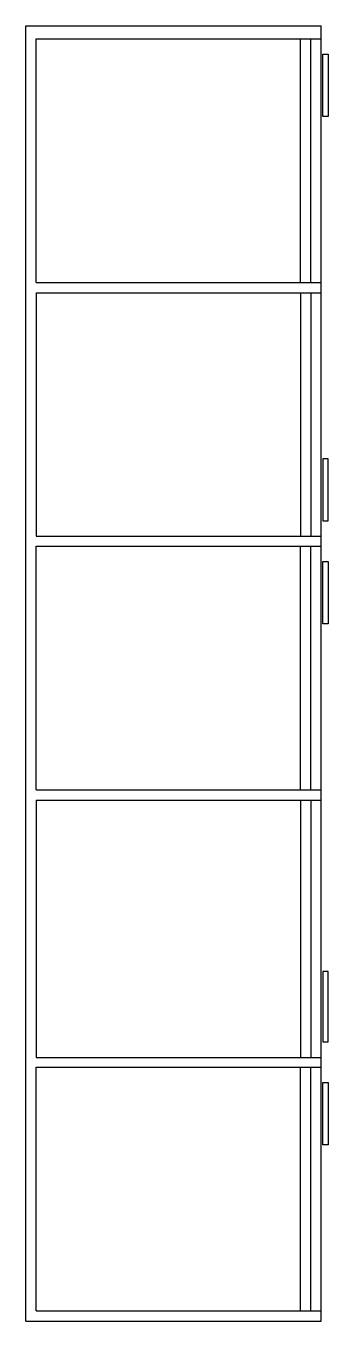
# Model space of a CAD drawing. Extents: x 2.93 to 3.51, y -1.14 to 1.36.
import ezdxf

# ---------------------------------------------------------------- set-up
doc = ezdxf.new("R2010")
doc.units = 0
doc.header["$MEASUREMENT"] = 0
doc.layers.add('015', color=6, linetype='CONTINUOUS')
doc.layers.add('021', color=1, linetype='CONTINUOUS')

msp = doc.modelspace()

# ---------------------------------------------------------------- linework, layer by layer
at = {"layer": '015'}
for p, q in [((2.9451, 0.8677), (2.9451, 1.3378)), ((2.9451, 1.3378), (3.4951, 1.3378)), ((3.4551, 0.8677), (3.4551, 1.3378)), ((3.4751, 0.8677), (3.4751, 1.3378)), ((2.9451, 0.8677), (3.4951, 0.8677)), ((2.9451, 0.8478), (3.4951, 0.8478)), ((2.9451, 0.8478), (2.9451, 0.3778)), ((3.4551, 0.8478), (3.4551, 0.3778)), ((3.4751, 0.8478), (3.4751, 0.3778)), ((2.9451, 0.3778), (3.4951, 0.3778)), ((2.9451, -0.1114), (2.9451, 0.3587)), ((2.9451, 0.3587), (3.4951, 0.3587)), ((3.4551, -0.1114), (3.4551, 0.3587)), ((3.4751, -0.1114), (3.4751, 0.3587)), ((2.9451, -0.1114), (3.4951, -0.1114)), ((2.9451, -0.1313), (2.9451, -0.628)), ((2.9451, -0.1313), (3.4951, -0.1313)), ((3.4551, -0.1313), (3.4551, -0.628)), ((3.4751, -0.1313), (3.4751, -0.628)), ((2.9451, -0.628), (3.4951, -0.628)), ((2.9451, -0.6471), (3.4951, -0.6471)), ((2.9451, -1.1171), (2.9451, -0.6471)), ((3.4551, -1.1171), (3.4551, -0.6471)), ((3.4751, -1.1171), (3.4751, -0.6471)), ((2.9451, -1.1171), (3.4951, -1.1171))]:
    msp.add_line(p, q, dxfattribs=at)
at = {"layer": '021'}
for p, q in [((2.9251, -1.137), (2.9251, 1.363)), ((2.9251, 1.363), (3.4951, 1.363)), ((3.4951, -1.137), (3.4951, 1.363)), ((2.9251, -1.137), (3.4951, -1.137))]:
    msp.add_line(p, q, dxfattribs=at)
for points in [[(3.5084, 1.1881), (3.4984, 1.1881), (3.4984, 1.3081), (3.5084, 1.3081)], [(3.5084, 0.5274), (3.4984, 0.5274), (3.4984, 0.4074), (3.5084, 0.4074)], [(3.5084, 0.209), (3.4984, 0.209), (3.4984, 0.329), (3.5084, 0.329)], [(3.5084, -0.4623), (3.4984, -0.4623), (3.4984, -0.5983), (3.5084, -0.5983)], [(3.5084, -0.7968), (3.4984, -0.7968), (3.4984, -0.6768), (3.5084, -0.6768)]]:
    msp.add_lwpolyline(points, close=True, dxfattribs=at)

doc.saveas('drawing.dxf')
